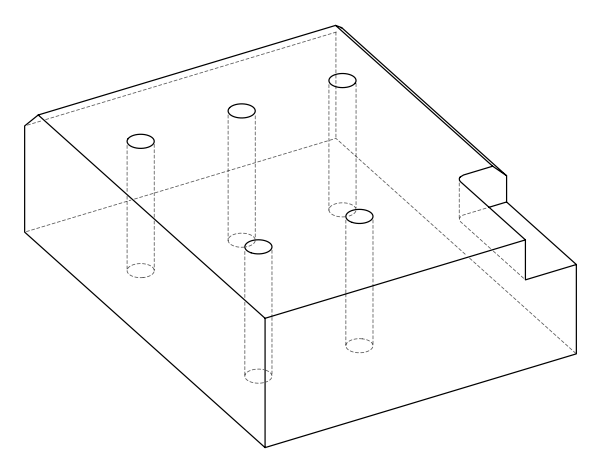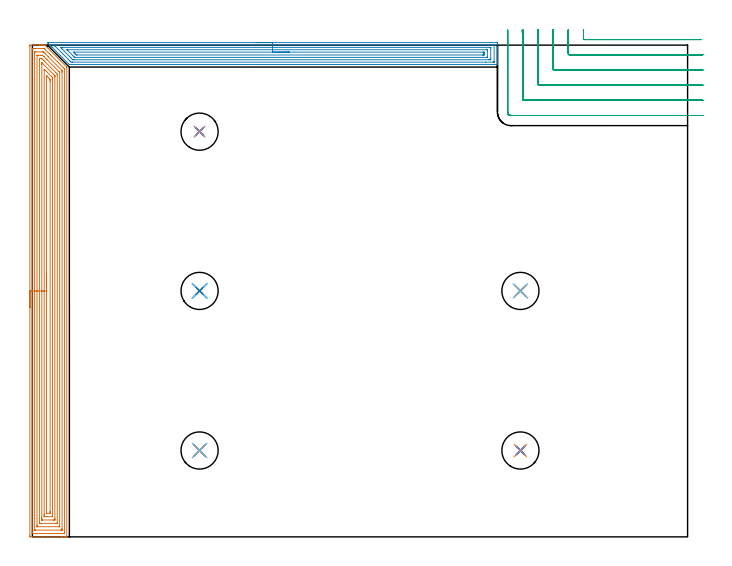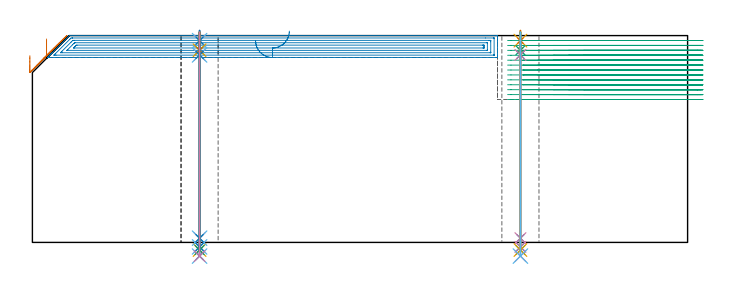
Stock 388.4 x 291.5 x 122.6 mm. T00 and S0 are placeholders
(PLAN: 28 operations, 22 tool changes, 59 min)
(1 AREA_MILL | FG_CHAMFER_SURFACE | UGT0205_001 | 18.78 min | 69899 mm3)
(2 AREA_MILL_1 | FG_CHAMFER_SURFACE_1 | UGT0205_001 | 10.68 min | 22389 mm3)
(3 MILL_CORNER_NOTCH_RECTANGULAR | CORNER_NOTCH_RECTANGULAR | NXT0201_011 | Follow Part, ap 3, ae 75% | 21.02 min | 202668 mm3)
(4 SPOT_DRILL | STEP1HOLE | NXT0321_9005460120000 | 0.05 min | 184 mm3)
(5 SPOT_DRILL_1 | STEP1HOLE_1 | NXT0321_9005460120000 | 0.05 min | 201 mm3)
(6 SPOT_DRILL_2 | STEP1HOLE_2 | NXT0321_9005460120000 | 0.05 min | 176 mm3)
(7 SPOT_DRILL_3 | STEP1HOLE_3 | NXT0321_9005460120000 | 0.05 min | 184 mm3)
(8 SPOT_DRILL_4 | STEP1HOLE_4 | NXT0321_9005460120000 | 0.05 min | 170 mm3)
(9 DRILL_BLIND_HOLE_INTO_CENTER | STEP1HOLE | NXT0301_029 | 0.04 min | 160 mm3)
(10 GUN_DRILL_THROUGH_HOLE | STEP1HOLE | UGT0307_001 | 0.55 min | 2206 mm3)
(11 SPADE_DRILL_TO_ENLARGE_THROUGH_HOLE | STEP1HOLE | UGT0306_004 | 0.52 min | 14954 mm3)
(12 DRILL_TO_ENLARGE_THROUGH_HOLE | STEP1HOLE | UGT0301_053 | 0.53 min | 29063 mm3)
(13 DRILL_BLIND_HOLE_INTO_CENTER_1 | STEP1HOLE_1 | NXT0301_029 | 0.04 min | 140 mm3)
(14 GUN_DRILL_THROUGH_HOLE_1 | STEP1HOLE_1 | UGT0307_001 | 0.55 min | 2209 mm3)
(15 SPADE_DRILL_TO_ENLARGE_THROUGH_HOLE_1 | STEP1HOLE_1 | UGT0306_004 | 0.52 min | 14963 mm3)
(16 DRILL_TO_ENLARGE_THROUGH_HOLE_1 | STEP1HOLE_1 | UGT0301_053 | 0.53 min | 29035 mm3)
(17 DRILL_BLIND_HOLE_INTO_CENTER_2 | STEP1HOLE_2 | NXT0301_029 | 0.04 min | 154 mm3)
(18 GUN_DRILL_THROUGH_HOLE_2 | STEP1HOLE_2 | UGT0307_001 | 0.55 min | 2226 mm3)
(19 SPADE_DRILL_TO_ENLARGE_THROUGH_HOLE_2 | STEP1HOLE_2 | UGT0306_004 | 0.52 min | 14928 mm3)
(20 DRILL_TO_ENLARGE_THROUGH_HOLE_2 | STEP1HOLE_2 | UGT0301_053 | 0.53 min | 29054 mm3)
(21 DRILL_BLIND_HOLE_INTO_CENTER_3 | STEP1HOLE_3 | NXT0301_029 | 0.04 min | 176 mm3)
(22 GUN_DRILL_THROUGH_HOLE_3 | STEP1HOLE_3 | UGT0307_001 | 0.55 min | 2220 mm3)
(23 SPADE_DRILL_TO_ENLARGE_THROUGH_HOLE_3 | STEP1HOLE_3 | UGT0306_004 | 0.52 min | 14945 mm3)
(24 DRILL_TO_ENLARGE_THROUGH_HOLE_3 | STEP1HOLE_3 | UGT0301_053 | 0.53 min | 29044 mm3)
(25 DRILL_BLIND_HOLE_INTO_CENTER_4 | STEP1HOLE_4 | NXT0301_029 | 0.04 min | 160 mm3)
(26 GUN_DRILL_THROUGH_HOLE_4 | STEP1HOLE_4 | UGT0307_001 | 0.55 min | 2199 mm3)
(27 SPADE_DRILL_TO_ENLARGE_THROUGH_HOLE_4 | STEP1HOLE_4 | UGT0306_004 | 0.52 min | 14983 mm3)
(28 DRILL_TO_ENLARGE_THROUGH_HOLE_4 | STEP1HOLE_4 | UGT0301_053 | 0.53 min | 29038 mm3)
(TOOL UGT0205_001 | Chamfer Mill 20 x 3 x 45 deg. | D20 FL50 Z2)
(TOOL NXT0201_011 | ENDMILL 12mm [2P460-1200-NA 1630] | D12 FL38 Z6)
(TOOL NXT0321_9005460120000 | NC Spot Drill, 142deg, 12mm, Carbide, Uncoated | D12 PA142 FL30 Z2)
(TOOL NXT0301_029 | Carbide Drill 5.8mm [860.1-0580-017A1-MM 2214] | D5.8 PA140 FL28 Z2)
(TOOL UGT0307_001 | Gun Drill 5 mm | D5 PA130 FL24 Z1)
(TOOL UGT0306_004 | Spade Drill 13.5mm | D13.5 PA132 FL10 Z2)
(TOOL UGT0301_053 | Twist Drill 22 mm | D22 PA118 FL150 Z2)
(OP 1 AREA_MILL)
G17 G21 G94 G90
T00 M6
G54
G17 G0 G90 X-1.5 Y135.75 S1061 M3
G43 Z132.6 H0
Z110.7
G94 G1 Y135.788 Z109.828 F250.
Y135.902 Z108.964
Y136.091 Z108.112
Y136.353 Z107.28
Y136.687 Z106.474
Y137.09 Z105.7
Y137.558 Z104.964
Y138.09 Z104.272
Y138.679 Z103.629
Y139.322 Z103.04
Y140.014 Z102.508
Y140.75 Z102.04
Y141.524 Z101.637
Y142.33 Z101.303
Y143.162 Z101.041
Y144.014 Z100.852
Y144.878 Z100.738
Y145.75 Z100.7
X-1.499 Y290.885 Z100.701
X-1.496 Y291.297 Z100.702
X-1.492 Y291.49 Z100.705
X-1.091 Y291.5 Z101.106
X4.179 Z106.374
X4.727 Z106.923
X5.058 Z107.254
X5.605 Z107.801
X5.936 Z108.131
X6.599 Z108.799
X7.308 Z109.507
X7.363 Y291.499 Z109.561
X7.399 Y291.49 Z109.596
X7.442 Y291.459 Z109.639
X16.038 Y282.862 Z118.237
X20.312 Y278.587 Z122.51
X20.403 Y278.488 Z122.596
X20.4 Y278.384 Z122.6
Y0.161
X20.405 Y0.01 Z122.595
X20.247 Y0.002 Z122.44
X20.091 Y0. Z122.291
X19.776 Z121.975
X19.113 Z121.307
X17.903 Z120.1
X17.356 Z119.55
X5.936 Z108.134
X-1.087 Z101.11
X-1.492 Y0.01 Z100.705
X-1.496 Y0.203 Z100.702
X-1.499 Y0.615 Z100.701
X-1.5 Y145.75 Z100.7
X-0.086 Z102.114
X-0.085 Y288.969 Z102.115
X-0.084 Y289.099 Z102.116
X-0.079 Y289.471 Z102.121
X0.28 Y289.491 Z102.48
X0.666 Y289.497 Z102.866
X1.15 Y289.5 Z103.35
X1.544 Z103.744
X6.421 Y289.499 Z108.621
X6.815 Y289.493 Z109.015
X6.944 Y289.49 Z109.144
X7.078 Y289.362 Z109.278
X7.35 Y289.099 Z109.55
X10.701 Y285.749 Z112.901
X18.234 Y278.216 Z120.434
X18.956 Y277.488 Z121.156
X18.979 Y277.459 Z121.179
X18.981 Y277.439 Z121.181
X18.984 Y277.392 Z121.184
X18.985 Y277.297 Z121.185
X18.986 Y277.106 Z121.186
X18.985 Y2.531 Z121.185
X18.984 Y2.401 Z121.184
X18.979 Y2.029 Z121.179
X18.62 Y2.009 Z120.82
X18.234 Y2.003 Z120.434
X17.75 Y2. Z119.95
X17.356 Z119.556
X-0.008 Z102.192
X-0.04 Y2.002 Z102.16
X-0.072 Y2.006 Z102.128
X-0.079 Y2.01 Z102.121
X-0.082 Y2.016 Z102.118
X-0.084 Y2.043 Z102.116
X-0.086 Y2.272 Z102.114
Y2.401
Y145.75
X1.328 Z103.528
X1.329 Y286.639 Z103.529
X1.33 Y287.312 Z103.53
X1.332 Y287.422 Z103.532
X1.335 Y287.474 Z103.535
X1.339 Y287.491 Z103.539
X1.364 Y287.495 Z103.564
X1.544 Y287.498 Z103.744
X2.238 Y287.5 Z104.438
X5.936 Y287.499 Z108.136
X6.121 Y287.497 Z108.321
X6.488 Y287.49 Z108.688
X6.683 Y287.312 Z108.883
X6.815 Y287.184 Z109.015
X7.582 Y286.419 Z109.782
X9.366 Y284.635 Z111.566
X17.406 Y276.595 Z119.606
X17.457 Y276.54 Z119.657
X17.561 Y276.427 Z119.761
X17.564 Y276.383 Z119.764
X17.57 Y275.702 Z119.77
X17.571 Y275.483 Z119.771
Y4.862
X17.57 Y4.188 Z119.77
X17.568 Y4.078 Z119.768
X17.565 Y4.026 Z119.765
X17.561 Y4.01 Z119.761
X17.536 Y4.005 Z119.736
X17.356 Y4.002 Z119.556
X16.662 Y4. Z118.862
X1.728 Z103.928
X1.544 Y4.002 Z103.744
X1.36 Y4.008 Z103.56
X1.339 Y4.01 Z103.539
X1.335 Y4.02 Z103.535
X1.332 Y4.056 Z103.532
X1.329 Y4.115 Z103.529
Y4.188
X1.328 Y4.407 Z103.528
Y145.75
X2.743 Z104.943
Y285.2
X2.745 Y285.39 Z104.945
X2.747 Y285.458 Z104.947
X2.749 Y285.489 Z104.949
X2.769 Y285.491 Z104.969
X2.875 Y285.495 Z105.075
X3.301 Y285.5 Z105.501
X3.327 Z105.527
X5.084 Z107.284
X5.936 Y285.495 Z108.136
X5.971 Y285.491 Z108.171
X6.815 Y284.727 Z109.015
X6.916 Y284.633 Z109.116
X8.572 Y282.98 Z110.772
X15.599 Y275.952 Z117.799
X15.847 Y275.702 Z118.047
X16.105 Y275.434 Z118.305
X16.151 Y275.377 Z118.351
X16.153 Y275.346 Z118.353
X16.155 Y275.276 Z118.355
X16.157 Y275.134 Z118.357
Y6.3
X16.155 Y6.11 Z118.355
X16.153 Y6.042 Z118.353
X16.151 Y6.011 Z118.351
X16.131 Y6.009 Z118.331
X16.025 Y6.005 Z118.225
X15.599 Y6. Z117.799
X15.573 Z117.773
X3.275 Z105.475
X2.875 Y6.004 Z105.075
X2.775 Y6.007 Z104.975
X2.754 Y6.01 Z104.954
X2.749 Y6.021 Z104.949
X2.747 Y6.056 Z104.947
X2.744 Y6.136 Z104.944
X2.743 Y6.542 Z104.943
Y6.867
Y145.75
X4.157 Z106.357
X4.158 Y282.869 Z106.358
X4.179 Y283.49 Z106.379
X4.419 Y283.496 Z106.619
X5.058 Y283.499 Z107.258
X5.295 Z107.495
X5.454 Y283.494 Z107.654
X5.533 Y283.49 Z107.733
X5.661 Y283.391 Z107.861
X5.936 Y283.144 Z108.136
X6.249 Y282.847 Z108.449
X6.815 Y282.286 Z109.015
X7.148 Y281.954 Z109.348
X13.842 Y275.259 Z116.042
X14.29 Y274.808 Z116.49
X14.721 Y274.369 Z116.921
X14.742 Y273.915 Z116.942
Y273.893
Y8.631
X14.721 Y8.01 Z116.921
X14.481 Y8.004 Z116.681
X13.842 Y8.001 Z116.042
X13.606 Y8. Z115.806
X5.058 Y8.001 Z107.258
X4.821 Z107.021
X4.179 Y8.01 Z106.379
X4.158 Y8.653 Z106.358
X4.157 Y8.676 Z106.357
Y145.75
X5.571 Z107.771
Y280.167
X5.572 Y280.538 Z107.772
X5.576 Y281.06 Z107.776
Y281.062
X5.587 Y281.06 Z107.787
X5.936 Y280.715 Z108.136
X12.736 Y273.915 Z114.936
X12.964 Y273.685 Z115.164
X13.29 Y273.351 Z115.49
X13.322 Y273.306 Z115.522
X13.325 Y273.245 Z115.525
X13.327 Y273.146 Z115.527
X13.328 Y273.022 Z115.528
X13.329 Y272.651 Z115.529
Y10.962
X13.327 Y10.44 Z115.527
X13.324 Y10.073 Z115.524
X13.322 Y10.023 Z115.522
X13.287 Y10.01 Z115.487
X13.18 Y10.006 Z115.38
X12.964 Y10.003 Z115.164
X12.517 Y10. Z114.717
X12.085 Z114.285
X5.792 Y10.001 Z107.992
X5.677 Y10.003 Z107.877
X5.601 Y10.007 Z107.801
X5.583 Y10.009 Z107.783
X5.578 Y10.022 Z107.778
X5.576 Y10.069 Z107.776
X5.572 Y10.44 Z107.772
X5.571 Y10.811 Z107.771
Y11.333
Y145.75
X6.985 Z109.185
X6.986 Y276.421 Z109.186
X6.991 Y277.191 Z109.191
X7.01 Y277.18 Z109.21
X7.094 Y277.102 Z109.294
X7.263 Y276.937 Z109.463
X7.608 Y276.595 Z109.808
X11.207 Y272.996 Z113.407
X11.635 Y272.563 Z113.835
X11.851 Y272.342 Z114.051
X11.903 Y272.288 Z114.103
X11.908 Y272.231 Z114.108
X11.91 Y272.129 Z114.11
X11.914 Y271.41 Z114.114
X11.915 Y271.236 Z114.115
X11.914 Y12.4 Z114.114
X11.913 Y12.226 Z114.113
X11.909 Y12.047 Z114.109
X11.908 Y12.011 Z114.108
X11.799 Y12.006 Z113.999
X11.651 Y12.003 Z113.851
X11.429 Y12. Z113.629
X11.207 Z113.407
X7.915 Z110.115
X7.693 Z109.893
X7.035 Y12.002 Z109.235
X7.005 Y12.006 Z109.205
X6.997 Y12.008 Z109.197
X6.992 Y12.045 Z109.192
X6.989 Y12.226 Z109.189
X6.986 Y12.945 Z109.186
X6.985 Y13.119 Z109.185
Y145.75
X8.4 Z110.6
Y273.255
X8.401 Y273.302 Z110.601
X8.403 Y273.331 Z110.603
X8.404 Y273.336 Z110.604
X8.414 Y273.329 Z110.614
X8.572 Y273.179 Z110.772
X8.731 Y273.022 Z110.931
X9.45 Y272.303 Z111.65
X9.623 Y272.129 Z111.823
X10.328 Y271.413 Z112.528
X10.493 Y271.236 Z112.693
X10.496 Y271.066 Z112.696
X10.5 Y270.343 Z112.7
Y270.168
Y14.905
X10.499 Y14.732 Z112.699
X10.493 Y14.012 Z112.693
X10.34 Y14.001 Z112.54
X10.328 Y14. Z112.528
X8.572 Y14.001 Z110.772
X8.407 Y14.012 Z110.607
X8.404 Y14.183 Z110.604
X8.4 Y14.905 Z110.6
Y15.08
Y145.75
Y146.622 Z110.638
Y147.486 Z110.751
Y148.338 Z110.94
Y149.17 Z111.203
Y149.976 Z111.536
Y150.75 Z111.939
Y151.486 Z112.408
Y152.178 Z112.939
Y152.821 Z113.528
Y153.41 Z114.172
Y153.942 Z114.864
Y154.41 Z115.6
Y154.813 Z116.373
Y155.147 Z117.179
Y155.409 Z118.011
Y155.598 Z118.863
Y155.712 Z119.728
Y155.75 Z120.6
G0 Z132.6
M5
M2
(OP 2 AREA_MILL_1)
G17 G21 G94 G90
T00 M6
G54
G17 G0 G90 X132.3 Y293. S1061 M3
G43 Z132.6 H0
Z119.6
G94 G1 X132.338 Z118.728 F250.
X132.452 Z117.864
X132.641 Z117.012
X132.903 Z116.18
X133.237 Z115.374
X133.64 Z114.6
X134.108 Z113.864
X134.64 Z113.172
X135.229 Z112.529
X135.872 Z111.94
X136.564 Z111.408
X137.3 Z110.94
X138.074 Z110.537
X138.88 Z110.203
X139.712 Z109.941
X140.564 Z109.752
X141.428 Z109.638
X142.3 Z109.6
X275.072
X275.447 Y292.998 Z109.601
X275.69 Y292.993 Z109.605
X275.7 Y292.63 Z109.968
Y282.997 Z119.597
Y281.601 Z120.995
Y281.246 Z121.349
Y280.536 Z122.064
Y280.3 Z122.299
X275.698 Y280.149 Z122.444
X275.69 Y280.002 Z122.588
X275.519 Y280. Z122.6
X22.045
X21.905 Y280.004 Z122.589
X21.798 Y280.101 Z122.497
X16.713 Y285.187 Z117.413
X11.595 Y290.304 Z112.293
X11.457 Y290.44 Z112.155
X11.316 Y290.582 Z112.015
X11.166 Y290.733 Z111.864
X11.019 Y290.878 Z111.717
X10.869 Y291.03 Z111.568
X10.737 Y291.162 Z111.435
X10.581 Y291.316 Z111.279
X10.422 Y291.477 Z111.121
X10.308 Y291.591 Z111.007
X10.143 Y291.754 Z110.841
X9.975 Y291.924 Z110.674
X9.879 Y292.02 Z110.578
X9.27 Y292.63 Z109.969
X8.901 Y292.998 Z109.6
X8.902 Y292.999
X8.927 Y293.
X142.3
Y291.586 Z111.014
X273.284 Y291.585 Z111.015
X273.456
X273.641 Y291.581 Z111.019
X273.68 Y291.579 Z111.021
X273.69 Y291.558 Z111.042
X273.694 Y291.524 Z111.076
X273.699 Y291.347 Z111.253
Y281.714 Z120.886
X273.696 Y281.578 Z121.022
X273.69 Y281.47 Z121.13
X273.681 Y281.421 Z121.179
X273.644 Y281.419 Z121.181
X273.284 Y281.415 Z121.185
X268.52 Y281.414 Z121.186
X23.834 Y281.415 Z121.185
X23.661
X22.94 Y281.421 Z121.179
X22.23 Y282.122 Z120.478
X22.045 Y282.304 Z120.296
X13.471 Y290.878 Z111.722
X13.105 Y291.247 Z111.353
X12.838 Y291.523 Z111.077
X12.786 Y291.579 Z111.021
X12.88 Y291.581 Z111.019
X13.105 Y291.585 Z111.015
X13.277 Y291.586 Z111.014
X13.999
X142.3
Y290.172 Z112.428
X271.323 Y290.171 Z112.429
X271.495 Y290.17 Z112.43
X271.667 Y290.166 Z112.434
X271.684 Y290.165 Z112.435
X271.69 Y290.156 Z112.444
X271.695 Y290.123 Z112.477
X271.699 Y290.069 Z112.531
X271.7 Y290.003 Z112.597
Y289.802 Z112.798
Y283.673 Z118.927
X271.698 Y282.997 Z119.603
X271.695 Y282.897 Z119.703
X271.69 Y282.849 Z119.751
X271.685 Y282.835 Z119.765
X271.663 Y282.833 Z119.767
X271.495 Y282.831 Z119.769
X270.774 Y282.829 Z119.771
X270.601 Y282.828 Z119.772
X24.9 Y282.829 Z119.771
X24.728 Y282.83 Z119.77
X23.999 Y282.835 Z119.765
X23.834 Y282.969 Z119.631
X23.804 Y282.997 Z119.603
X22.94 Y283.859 Z118.741
X17.575 Y289.224 Z113.376
X16.801 Y290.003 Z112.597
X16.681 Y290.128 Z112.472
X16.663 Y290.165 Z112.435
X17.575 Y290.171 Z112.429
X142.3 Y290.172 Z112.428
Y288.757 Z113.843
X269.551
X269.608 Y288.756 Z113.844
X269.669 Y288.753 Z113.847
X269.685 Y288.751 Z113.849
X269.69 Y288.736 Z113.864
X269.693 Y288.684 Z113.916
X269.7 Y288.258 Z114.342
Y284.756 Z117.844
X269.697 Y284.314 Z118.286
X269.693 Y284.261 Z118.339
X269.691 Y284.252 Z118.348
X269.681 Y284.249 Z118.351
X269.64 Y284.246 Z118.354
X269.502 Y284.243 Z118.357
X25.244
X25.115 Y284.245 Z118.355
X25.051 Y284.247 Z118.353
X25.023 Y284.249 Z118.351
X24.973 Y284.288 Z118.312
X24.728 Y284.523 Z118.077
X24.501 Y284.749 Z117.851
X23.834 Y285.415 Z117.185
X20.998 Y288.251 Z114.349
X20.851 Y288.4 Z114.2
X20.577 Y288.681 Z113.919
X20.51 Y288.75 Z113.85
X20.518 Y288.752 Z113.848
X20.561 Y288.755 Z113.845
X20.636 Y288.757 Z113.843
X142.3
Y287.343 Z115.257
X267.058
X267.463 Y287.341 Z115.259
X267.665 Y287.338 Z115.262
X267.684 Y287.336 Z115.264
X267.69 Y287.326 Z115.274
X267.695 Y287.289 Z115.311
X267.698 Y287.235 Z115.365
X267.7 Y286.715 Z115.885
Y286.5 Z116.1
X267.699 Y285.839 Z116.761
X267.696 Y285.744 Z116.856
X267.692 Y285.687 Z116.913
X267.688 Y285.664 Z116.936
X267.669 Y285.662 Z116.938
X267.455 Y285.659 Z116.941
X267.025 Y285.657 Z116.943
X266.992
X26.482
X26.057 Y285.664 Z116.936
X25.622 Y286.083 Z116.517
X25.2 Y286.5 Z116.1
X24.728 Y286.972 Z115.628
X24.486 Y287.22 Z115.38
X24.381 Y287.329 Z115.271
X24.728 Y287.342 Z115.258
X24.762
X142.3 Y287.343 Z115.257
X143.172 Z115.295
X144.036 Z115.409
X144.888 Z115.598
X145.72 Z115.86
X146.526 Z116.194
X147.3 Z116.597
X148.036 Z117.065
X148.728 Z117.596
X149.371 Z118.186
X149.96 Z118.829
X150.492 Z119.521
X150.96 Z120.257
X151.363 Z121.031
X151.697 Z121.837
X151.959 Z122.669
X152.148 Z123.52
X152.262 Z124.385
X152.3 Z125.257
G0 Z132.6
M5
M2
(OP 3 MILL_CORNER_NOTCH_RECTANGULAR)
G17 G21 G94 G90
T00 M6
G54
G17 G0 G90 X326.572 Y300.498 S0 M3
G43 Z132.6 H1
Z119.685
G94 G1 X326.674 Y297.5 F250.
G2 X326.7 Y295.972 R45. F500.
G1 Y295.395
G3 X327.295 Y294.8 R0.6
G1 X393.411
X396.411 F250.
G0 Z132.6
X317.54 Y300.497
Z119.685
G1 X317.668 Y297.5
G2 X317.7 Y295.972 R36. F500.
G1 Y286.396
G3 X318.296 Y285.8 R0.6
G1 X394.4
X397.4 F250.
G0 Z132.6
X308.487 Y300.495
Z119.685
G1 X308.657 Y297.5
G2 X308.7 Y295.972 R27. F500.
G1 Y277.396
G3 X309.296 Y276.8 R0.6
G1 X394.4
X397.4 F250.
G0 Z132.6
X299.38 Y300.489
Z119.685
G1 X299.635 Y297.5
G2 X299.7 Y295.972 R18. F500.
G1 Y268.396
G3 X300.296 Y267.8 R0.6
G1 X394.4
X397.4 F250.
G0 Z132.6
X290.06 Y300.456
Z119.685
G1 X290.569 Y297.5
G2 X290.7 Y295.972 R9. F500.
G1 Y259.396
G3 X291.296 Y258.8 R0.6
G1 X394.4
X397.4 F250.
G0 Z132.6
X281.7 Y298.972
Z119.685
G1 Y295.972
Y251.8 F500.
G3 X283.7 Y249.8 R2.
G1 X394.4
X397.4 F250.
G0 Z132.6
X326.658 Y300.5
Z116.769
G1 X326.696 Y297.5
G2 X326.7 Y296.931 R45. F500.
G1 Y295.395
G3 X327.295 Y294.8 R0.6
G1 X393.411
X396.411 F250.
G0 Z132.6
X317.648 Y300.5
Z116.769
G1 X317.696 Y297.5
G2 X317.7 Y296.931 R36. F500.
G1 Y286.396
G3 X318.296 Y285.8 R0.6
G1 X394.4
X397.4 F250.
G0 Z132.6
X308.631 Y300.499
Z116.769
G1 X308.694 Y297.5
G2 X308.7 Y296.931 R27. F500.
G1 Y277.396
G3 X309.296 Y276.8 R0.6
G1 X394.4
X397.4 F250.
G0 Z132.6
X299.596 Y300.499
Z116.769
G1 X299.691 Y297.5
G2 X299.7 Y296.931 R18. F500.
G1 Y268.396
G3 X300.296 Y267.8 R0.6
G1 X394.4
X397.4 F250.
G0 Z132.6
X290.492 Y300.494
Z116.769
G1 X290.682 Y297.5
G2 X290.7 Y296.931 R9. F500.
G1 Y259.396
G3 X291.296 Y258.8 R0.6
G1 X394.4
X397.4 F250.
G0 Z132.6
X281.7 Y299.931
Z116.769
G1 Y296.931
Y251.8 F500.
G3 X283.7 Y249.8 R2.
G1 X394.4
X397.4 F250.
G0 Z132.6
X326.7 Y300.5
Z113.854
G1 Y297.5
Y295.395 F500.
G3 X327.295 Y294.8 R0.6
G1 X393.411
X396.411 F250.
G0 Z132.6
X317.7 Y300.5
Z113.854
G1 Y297.5
Y286.396 F500.
G3 X318.296 Y285.8 R0.6
G1 X394.4
X397.4 F250.
G0 Z132.6
X308.7 Y300.5
Z113.854
G1 Y297.5
Y277.396 F500.
G3 X309.296 Y276.8 R0.6
G1 X394.4
X397.4 F250.
G0 Z132.6
X299.7 Y300.5
Z113.854
G1 Y297.5
Y268.396 F500.
G3 X300.296 Y267.8 R0.6
G1 X394.4
X397.4 F250.
G0 Z132.6
X290.7 Y300.5
Z113.854
G1 Y297.5
Y259.396 F500.
G3 X291.296 Y258.8 R0.6
G1 X394.4
X397.4 F250.
G0 Z132.6
X281.7 Y300.5
Z113.854
G1 Y297.5
Y251.8 F500.
G3 X283.7 Y249.8 R2.
G1 X394.4
X397.4 F250.
G0 Z132.6
X326.7 Y300.5
Z110.938
G1 Y297.5
Y295.395 F500.
G3 X327.295 Y294.8 R0.6
G1 X393.411
X396.411 F250.
G0 Z132.6
X317.7 Y300.5
Z110.938
G1 Y297.5
Y286.396 F500.
G3 X318.296 Y285.8 R0.6
G1 X394.4
X397.4 F250.
G0 Z132.6
X308.7 Y300.5
Z110.938
G1 Y297.5
Y277.396 F500.
G3 X309.296 Y276.8 R0.6
G1 X394.4
X397.4 F250.
G0 Z132.6
X299.7 Y300.5
Z110.938
G1 Y297.5
Y268.396 F500.
G3 X300.296 Y267.8 R0.6
G1 X394.4
X397.4 F250.
G0 Z132.6
X290.7 Y300.5
Z110.938
G1 Y297.5
Y259.396 F500.
G3 X291.296 Y258.8 R0.6
G1 X394.4
X397.4 F250.
G0 Z132.6
X281.7 Y300.5
Z110.938
G1 Y297.5
Y251.8 F500.
G3 X283.7 Y249.8 R2.
G1 X394.4
X397.4 F250.
G0 Z132.6
X326.7 Y300.5
Z108.023
G1 Y297.5
Y295.395 F500.
G3 X327.295 Y294.8 R0.6
G1 X393.411
X396.411 F250.
G0 Z132.6
X317.7 Y300.5
Z108.023
G1 Y297.5
Y286.396 F500.
G3 X318.296 Y285.8 R0.6
G1 X394.4
X397.4 F250.
G0 Z132.6
X308.7 Y300.5
Z108.023
G1 Y297.5
Y277.396 F500.
G3 X309.296 Y276.8 R0.6
G1 X394.4
X397.4 F250.
G0 Z132.6
X299.7 Y300.5
Z108.023
G1 Y297.5
Y268.396 F500.
G3 X300.296 Y267.8 R0.6
G1 X394.4
X397.4 F250.
G0 Z132.6
X290.7 Y300.5
Z108.023
G1 Y297.5
Y259.396 F500.
G3 X291.296 Y258.8 R0.6
G1 X394.4
X397.4 F250.
G0 Z132.6
X281.7 Y300.5
Z108.023
G1 Y297.5
Y251.8 F500.
G3 X283.7 Y249.8 R2.
G1 X394.4
X397.4 F250.
G0 Z132.6
X326.7 Y300.5
Z105.108
G1 Y297.5
Y295.395 F500.
G3 X327.295 Y294.8 R0.6
G1 X393.411
X396.411 F250.
G0 Z132.6
X317.7 Y300.5
Z105.108
G1 Y297.5
Y286.396 F500.
G3 X318.296 Y285.8 R0.6
G1 X394.4
X397.4 F250.
G0 Z132.6
X308.7 Y300.5
Z105.108
G1 Y297.5
Y277.396 F500.
G3 X309.296 Y276.8 R0.6
G1 X394.4
X397.4 F250.
G0 Z132.6
X299.7 Y300.5
Z105.108
G1 Y297.5
Y268.396 F500.
G3 X300.296 Y267.8 R0.6
G1 X394.4
X397.4 F250.
G0 Z132.6
X290.7 Y300.5
Z105.108
G1 Y297.5
Y259.396 F500.
G3 X291.296 Y258.8 R0.6
G1 X394.4
X397.4 F250.
G0 Z132.6
X281.7 Y300.5
Z105.108
G1 Y297.5
Y251.8 F500.
G3 X283.7 Y249.8 R2.
G1 X394.4
X397.4 F250.
G0 Z132.6
X326.7 Y300.5
Z102.192
G1 Y297.5
Y295.395 F500.
G3 X327.295 Y294.8 R0.6
G1 X393.411
X396.411 F250.
G0 Z132.6
X317.7 Y300.5
Z102.192
G1 Y297.5
Y286.396 F500.
G3 X318.296 Y285.8 R0.6
G1 X394.4
X397.4 F250.
G0 Z132.6
X308.7 Y300.5
Z102.192
G1 Y297.5
Y277.396 F500.
G3 X309.296 Y276.8 R0.6
G1 X394.4
X397.4 F250.
G0 Z132.6
X299.7 Y300.5
Z102.192
G1 Y297.5
Y268.396 F500.
G3 X300.296 Y267.8 R0.6
G1 X394.4
X397.4 F250.
G0 Z132.6
X290.7 Y300.5
Z102.192
G1 Y297.5
Y259.396 F500.
G3 X291.296 Y258.8 R0.6
G1 X394.4
X397.4 F250.
G0 Z132.6
X281.7 Y300.5
Z102.192
G1 Y297.5
Y251.8 F500.
G3 X283.7 Y249.8 R2.
G1 X394.4
X397.4 F250.
G0 Z132.6
X326.7 Y300.5
Z99.277
G1 Y297.5
Y295.395 F500.
G3 X327.295 Y294.8 R0.6
G1 X393.411
X396.411 F250.
G0 Z132.6
X317.7 Y300.5
Z99.277
G1 Y297.5
Y286.396 F500.
G3 X318.296 Y285.8 R0.6
G1 X394.4
X397.4 F250.
G0 Z132.6
X308.7 Y300.5
Z99.277
G1 Y297.5
Y277.396 F500.
G3 X309.296 Y276.8 R0.6
G1 X394.4
X397.4 F250.
G0 Z132.6
X299.7 Y300.5
Z99.277
G1 Y297.5
Y268.396 F500.
G3 X300.296 Y267.8 R0.6
G1 X394.4
X397.4 F250.
G0 Z132.6
X290.7 Y300.5
Z99.277
G1 Y297.5
Y259.396 F500.
G3 X291.296 Y258.8 R0.6
G1 X394.4
X397.4 F250.
G0 Z132.6
X281.7 Y300.5
Z99.277
G1 Y297.5
Y251.8 F500.
G3 X283.7 Y249.8 R2.
G1 X394.4
X397.4 F250.
G0 Z132.6
X326.7 Y300.5
Z96.362
G1 Y297.5
Y295.395 F500.
G3 X327.295 Y294.8 R0.6
G1 X393.411
X396.411 F250.
G0 Z132.6
X317.7 Y300.5
Z96.362
G1 Y297.5
Y286.396 F500.
G3 X318.296 Y285.8 R0.6
G1 X394.4
X397.4 F250.
G0 Z132.6
X308.7 Y300.5
Z96.362
G1 Y297.5
Y277.396 F500.
G3 X309.296 Y276.8 R0.6
G1 X394.4
X397.4 F250.
G0 Z132.6
X299.7 Y300.5
Z96.362
G1 Y297.5
Y268.396 F500.
G3 X300.296 Y267.8 R0.6
G1 X394.4
X397.4 F250.
G0 Z132.6
X290.7 Y300.5
Z96.362
G1 Y297.5
Y259.396 F500.
G3 X291.296 Y258.8 R0.6
G1 X394.4
X397.4 F250.
G0 Z132.6
X281.7 Y300.5
Z96.362
G1 Y297.5
Y251.8 F500.
G3 X283.7 Y249.8 R2.
G1 X394.4
X397.4 F250.
G0 Z132.6
X326.7 Y300.5
Z93.446
G1 Y297.5
Y295.395 F500.
G3 X327.295 Y294.8 R0.6
G1 X393.411
X396.411 F250.
G0 Z132.6
X317.7 Y300.5
Z93.446
G1 Y297.5
Y286.396 F500.
G3 X318.296 Y285.8 R0.6
G1 X394.4
X397.4 F250.
G0 Z132.6
X308.7 Y300.5
Z93.446
G1 Y297.5
Y277.396 F500.
G3 X309.296 Y276.8 R0.6
G1 X394.4
X397.4 F250.
G0 Z132.6
X299.7 Y300.5
Z93.446
G1 Y297.5
Y268.396 F500.
G3 X300.296 Y267.8 R0.6
G1 X394.4
X397.4 F250.
G0 Z132.6
X290.7 Y300.5
Z93.446
G1 Y297.5
Y259.396 F500.
G3 X291.296 Y258.8 R0.6
G1 X394.4
X397.4 F250.
G0 Z132.6
X281.7 Y300.5
Z93.446
G1 Y297.5
Y251.8 F500.
G3 X283.7 Y249.8 R2.
G1 X394.4
X397.4 F250.
G0 Z132.6
X326.7 Y300.5
Z90.531
G1 Y297.5
Y295.395 F500.
G3 X327.295 Y294.8 R0.6
G1 X393.411
X396.411 F250.
G0 Z132.6
X317.7 Y300.5
Z90.531
G1 Y297.5
Y286.396 F500.
G3 X318.296 Y285.8 R0.6
G1 X394.4
X397.4 F250.
G0 Z132.6
X308.7 Y300.5
Z90.531
G1 Y297.5
Y277.396 F500.
G3 X309.296 Y276.8 R0.6
G1 X394.4
X397.4 F250.
G0 Z132.6
X299.7 Y300.5
Z90.531
G1 Y297.5
Y268.396 F500.
G3 X300.296 Y267.8 R0.6
G1 X394.4
X397.4 F250.
G0 Z132.6
X290.7 Y300.5
Z90.531
G1 Y297.5
Y259.396 F500.
G3 X291.296 Y258.8 R0.6
G1 X394.4
X397.4 F250.
G0 Z132.6
X281.7 Y300.5
Z90.531
G1 Y297.5
Y251.8 F500.
G3 X283.7 Y249.8 R2.
G1 X394.4
X397.4 F250.
G0 Z132.6
X326.7 Y300.5
Z87.615
G1 Y297.5
Y295.395 F500.
G3 X327.295 Y294.8 R0.6
G1 X393.411
X396.411 F250.
G0 Z132.6
X317.7 Y300.5
Z87.615
G1 Y297.5
Y286.396 F500.
G3 X318.296 Y285.8 R0.6
G1 X394.4
X397.4 F250.
G0 Z132.6
X308.7 Y300.5
Z87.615
G1 Y297.5
Y277.396 F500.
G3 X309.296 Y276.8 R0.6
G1 X394.4
X397.4 F250.
G0 Z132.6
X299.7 Y300.5
Z87.615
G1 Y297.5
Y268.396 F500.
G3 X300.296 Y267.8 R0.6
G1 X394.4
X397.4 F250.
G0 Z132.6
X290.7 Y300.5
Z87.615
G1 Y297.5
Y259.396 F500.
G3 X291.296 Y258.8 R0.6
G1 X394.4
X397.4 F250.
G0 Z132.6
X281.7 Y300.5
Z87.615
G1 Y297.5
Y251.8 F500.
G3 X283.7 Y249.8 R2.
G1 X394.4
X397.4 F250.
G0 Z132.6
X326.7 Y300.5
Z84.7
G1 Y297.5
Y295.395 F500.
G3 X327.295 Y294.8 R0.6
G1 X393.411
X396.411 F250.
G0 Z132.6
X317.7 Y300.5
Z84.7
G1 Y297.5
Y286.396 F500.
G3 X318.296 Y285.8 R0.6
G1 X394.4
X397.4 F250.
G0 Z132.6
X308.7 Y300.5
Z84.7
G1 Y297.5
Y277.396 F500.
G3 X309.296 Y276.8 R0.6
G1 X394.4
X397.4 F250.
G0 Z132.6
X299.7 Y300.5
Z84.7
G1 Y297.5
Y268.396 F500.
G3 X300.296 Y267.8 R0.6
G1 X394.4
X397.4 F250.
G0 Z132.6
X290.7 Y300.5
Z84.7
G1 Y297.5
Y259.396 F500.
G3 X291.296 Y258.8 R0.6
G1 X394.4
X397.4 F250.
G0 Z132.6
X281.7 Y300.5
Z84.7
G1 Y297.5
Y251.8 F500.
G3 X283.7 Y249.8 R2.
G1 X394.4
X397.4 F250.
G0 Z132.6
M5
M2
(OP 4 SPOT_DRILL)
G17 G21 G94 G90
T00 M6
G54
G17 G0 G90 X99.1 Y51.2 S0 M3
G43 Z132.6 H0
G94 G81 G98 Z119.6 F250. R125.6
G80
M5
M2
(OP 5 SPOT_DRILL_1)
G17 G21 G94 G90
T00 M6
G54
G17 G0 G90 X289.3 Y51.2 S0 M3
G43 Z132.6 H0
G94 G81 G98 Z119.6 F250. R125.6
G80
M5
M2
(OP 6 SPOT_DRILL_2)
G17 G21 G94 G90
T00 M6
G54
G17 G0 G90 X99.1 Y145.8 S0 M3
G43 Z132.6 H0
G94 G81 G98 Z119.6 F250. R125.6
G80
M5
M2
(OP 7 SPOT_DRILL_3)
G17 G21 G94 G90
T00 M6
G54
G17 G0 G90 X289.3 Y145.8 S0 M3
G43 Z132.6 H0
G94 G81 G98 Z119.6 F250. R125.6
G80
M5
M2
(OP 8 SPOT_DRILL_4)
G17 G21 G94 G90
T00 M6
G54
G17 G0 G90 X99.1 Y240.2 S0 M3
G43 Z132.6 H0
G94 G81 G98 Z119.6 F250. R125.6
G80
M5
M2
(OP 9 DRILL_BLIND_HOLE_INTO_CENTER)
G17 G21 G94 G90
T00 M6
G54
G17 G0 G90 X99.1 Y51.2 S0 M3
G43 Z132.6 H1
G94 G81 G98 Z113.9 F250. R124.6
G80
M5
M2
(OP 10 GUN_DRILL_THROUGH_HOLE)
G17 G21 G94 G90
T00 M6
G54
G17 G0 G90 X99.1 Y51.2 M8
G43 Z132.6 H0
Z120.09
S716 M3
G94 G1 Z111.144 F125. M26
G4 X.084
Z2.5 F250.
G4 X.084
Z-2.666 F125.
G4 X.084
M5
M9
G0 Z120.09
Z132.6
M2
(OP 11 SPADE_DRILL_TO_ENLARGE_THROUGH_HOLE)
G17 G21 G94 G90
T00 M6
G54
G17 G0 G90 X99.1 Y51.2 S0 M3
G43 Z132.6 H0
G94 G73 G98 Z-4.505 F250. Q12.711 R124.6
G80
M5
M2
(OP 12 DRILL_TO_ENLARGE_THROUGH_HOLE)
G17 G21 G94 G90
T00 M6
G54
G17 G0 G90 X99.1 Y51.2 S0 M3
G43 Z132.6 H0
G94 G73 G98 Z-8.109 F250. Q21.785 R124.6
G80
M5
M2
(OP 13 DRILL_BLIND_HOLE_INTO_CENTER_1)
G17 G21 G94 G90
T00 M6
G54
G17 G0 G90 X289.3 Y51.2 S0 M3
G43 Z132.6 H1
G94 G81 G98 Z113.9 F250. R124.6
G80
M5
M2
(OP 14 GUN_DRILL_THROUGH_HOLE_1)
G17 G21 G94 G90
T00 M6
G54
G17 G0 G90 X289.3 Y51.2 M8
G43 Z132.6 H0
Z120.09
S716 M3
G94 G1 Z111.144 F125. M26
G4 X.084
Z2.5 F250.
G4 X.084
Z-2.666 F125.
G4 X.084
M5
M9
G0 Z120.09
Z132.6
M2
(OP 15 SPADE_DRILL_TO_ENLARGE_THROUGH_HOLE_1)
G17 G21 G94 G90
T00 M6
G54
G17 G0 G90 X289.3 Y51.2 S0 M3
G43 Z132.6 H0
G94 G73 G98 Z-4.505 F250. Q12.711 R124.6
G80
M5
M2
(OP 16 DRILL_TO_ENLARGE_THROUGH_HOLE_1)
G17 G21 G94 G90
T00 M6
G54
G17 G0 G90 X289.3 Y51.2 S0 M3
G43 Z132.6 H0
G94 G73 G98 Z-8.109 F250. Q21.785 R124.6
G80
M5
M2
(OP 17 DRILL_BLIND_HOLE_INTO_CENTER_2)
G17 G21 G94 G90
T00 M6
G54
G17 G0 G90 X99.1 Y145.8 S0 M3
G43 Z132.6 H1
G94 G81 G98 Z113.9 F250. R124.6
G80
M5
M2
(OP 18 GUN_DRILL_THROUGH_HOLE_2)
G17 G21 G94 G90
T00 M6
G54
G17 G0 G90 X99.1 Y145.8 M8
G43 Z132.6 H0
Z120.09
S716 M3
G94 G1 Z111.144 F125. M26
G4 X.084
Z2.5 F250.
G4 X.084
Z-2.666 F125.
G4 X.084
M5
M9
G0 Z120.09
Z132.6
M2
(OP 19 SPADE_DRILL_TO_ENLARGE_THROUGH_HOLE_2)
G17 G21 G94 G90
T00 M6
G54
G17 G0 G90 X99.1 Y145.8 S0 M3
G43 Z132.6 H0
G94 G73 G98 Z-4.505 F250. Q12.711 R124.6
G80
M5
M2
(OP 20 DRILL_TO_ENLARGE_THROUGH_HOLE_2)
G17 G21 G94 G90
T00 M6
G54
G17 G0 G90 X99.1 Y145.8 S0 M3
G43 Z132.6 H0
G94 G73 G98 Z-8.109 F250. Q21.785 R124.6
G80
M5
M2
(OP 21 DRILL_BLIND_HOLE_INTO_CENTER_3)
G17 G21 G94 G90
T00 M6
G54
G17 G0 G90 X289.3 Y145.8 S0 M3
G43 Z132.6 H1
G94 G81 G98 Z113.9 F250. R124.6
G80
M5
M2
(OP 22 GUN_DRILL_THROUGH_HOLE_3)
G17 G21 G94 G90
T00 M6
G54
G17 G0 G90 X289.3 Y145.8 M8
G43 Z132.6 H0
Z120.09
S716 M3
G94 G1 Z111.144 F125. M26
G4 X.084
Z2.5 F250.
G4 X.084
Z-2.666 F125.
G4 X.084
M5
M9
G0 Z120.09
Z132.6
M2
(OP 23 SPADE_DRILL_TO_ENLARGE_THROUGH_HOLE_3)
G17 G21 G94 G90
T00 M6
G54
G17 G0 G90 X289.3 Y145.8 S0 M3
G43 Z132.6 H0
G94 G73 G98 Z-4.505 F250. Q12.711 R124.6
G80
M5
M2
(OP 24 DRILL_TO_ENLARGE_THROUGH_HOLE_3)
G17 G21 G94 G90
T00 M6
G54
G17 G0 G90 X289.3 Y145.8 S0 M3
G43 Z132.6 H0
G94 G73 G98 Z-8.109 F250. Q21.785 R124.6
G80
M5
M2
(OP 25 DRILL_BLIND_HOLE_INTO_CENTER_4)
G17 G21 G94 G90
T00 M6
G54
G17 G0 G90 X99.1 Y240.2 S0 M3
G43 Z132.6 H1
G94 G81 G98 Z113.9 F250. R124.6
G80
M5
M2
(OP 26 GUN_DRILL_THROUGH_HOLE_4)
G17 G21 G94 G90
T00 M6
G54
G17 G0 G90 X99.1 Y240.2 M8
G43 Z132.6 H0
Z120.09
S716 M3
G94 G1 Z111.144 F125. M26
G4 X.084
Z2.5 F250.
G4 X.084
Z-2.666 F125.
G4 X.084
M5
M9
G0 Z120.09
Z132.6
M2
(OP 27 SPADE_DRILL_TO_ENLARGE_THROUGH_HOLE_4)
G17 G21 G94 G90
T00 M6
G54
G17 G0 G90 X99.1 Y240.2 S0 M3
G43 Z132.6 H0
G94 G73 G98 Z-4.505 F250. Q12.711 R124.6
G80
M5
M2
(OP 28 DRILL_TO_ENLARGE_THROUGH_HOLE_4)
G17 G21 G94 G90
T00 M6
G54
G17 G0 G90 X99.1 Y240.2 S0 M3
G43 Z132.6 H0
G94 G73 G98 Z-8.109 F250. Q21.785 R124.6
G80
M5
M2
